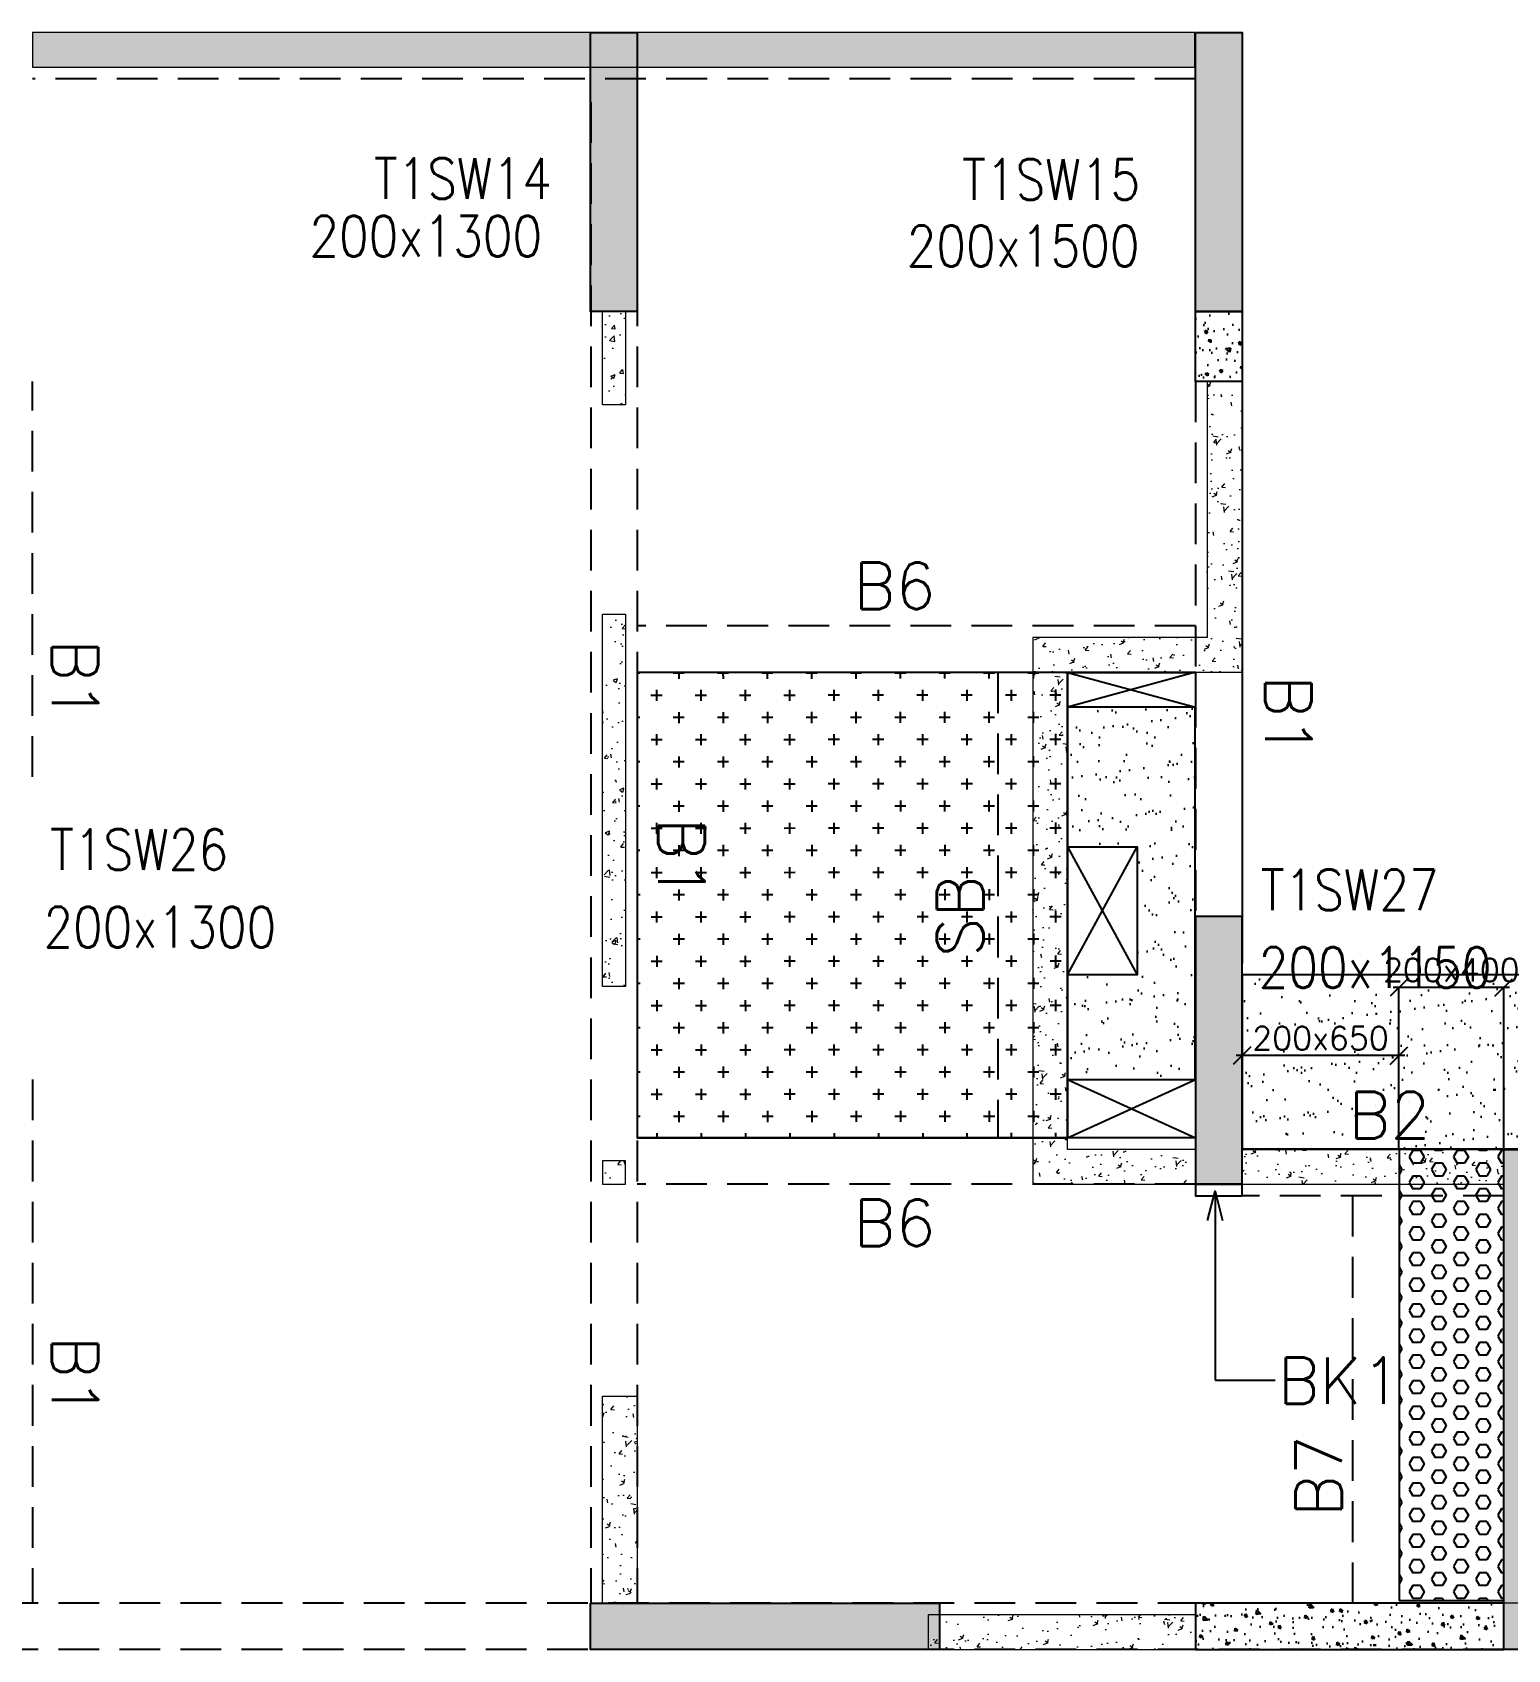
# Model space of a CAD drawing. Header units: millimetres. Extents: x 1078357 to 2594950, y -4969473 to -4636555.
# Drawn here: x 2080410 to 2086752, y -4663859 to -4656909 of the extents above; entities that cross this region are included whole.
import ezdxf

# ---------------------------------------------------------------- set-up
doc = ezdxf.new("R2010")
doc.units = ezdxf.units.MM
doc.header["$PDMODE"] = 35
for name, pattern in [('CENTER', [2, 1.25, -0.25, 0.25, -0.25]), ('CONTINOUS', [0]), ('HIDDEN', [0.375, 0.25, -0.125]), ('New Retail block$0$CONTINOUS', [0])]:
    doc.linetypes.add(name, pattern=pattern)
doc.layers.get('0').update_dxf_attribs({"lineweight": 0})
doc.layers.get('Defpoints').update_dxf_attribs({"lineweight": 0})
for name, color, linetype, lineweight in [('A-_ANOTDIMA_D-', 6, 'Continuous', 13), ('COL. NO.', 30, 'Continuous', 25), ('COL. SIZE', 7, 'Continuous', 25), ('DIM', 9, 'Continuous', 25), ('HATCH', 8, 'Continuous', 30), ('RCC UPSTAND', 43, 'Continuous', 30), ('S-NON STR RCC WALL', 8, 'Continuous', 0)]:
    doc.layers.add(name, color=color, linetype=linetype, lineweight=lineweight)
for name, color, linetype in [('B-200x325', 201, 'HIDDEN'), ('B-200x375', 41, 'HIDDEN'), ('B-200x650', 241, 'HIDDEN'), ('B-300xSLAB THK.', 151, 'Continuous'), ('BK1-200x650', 241, 'HIDDEN'), ('DC BEAM NO.', 7, 'Continuous'), ('DROP SLAB', 8, 'Continuous'), ('NON STR. RCC WALL', 6, 'Continuous'), ('S-COLUMN_SHEAR WALL', 1, 'Continuous'), ('S-PROJECTION', 54, 'New Retail block$0$CONTINOUS'), ('SLAB FOLD', 8, 'Continuous')]:
    doc.layers.add(name, color=color, linetype=linetype)
doc.styles.add('Roman', font='romans')
doc.styles.add('ROMANS', font='romans.shx', dxfattribs={"width": 0.85})
doc.dimstyles.new('HARESH', dxfattribs={"dimtxt": 150, "dimasz": 75, "dimexe": 0, "dimexo": 0, "dimgap": 25, "dimtad": 1, "dimdec": 0, "dimdsep": 46, "dimtxsty": 'Roman', "dimblk": 'OBLIQUE', "dimcen": 225, "dimdle": 25, "dimclrd": 2, "dimclre": 2, "dimclrt": 7, "dimadec": 8, "dimazin": 1, "dimtfac": 1, "dimtdec": 0, "dimtmove": 0, "dimatfit": 0, "dimfxl": 1, "dimlwd": -1, "dimlwe": -1, "dimarcsym": 0})
pattern_1 = [(50, (-4290485.55, 23160377.68), (182.184669, -15.9390855), [19.05, -209.55]), (355, (-4290485.55, 23160377.68), (-35.2434214, 191.0568452), [15.24, -167.6405842]), (100.4514447, (-4290470.37, 23160376.35), (146.9412471, 175.1177519), [16.1900088, -178.0902446]), (46.1842, (-4290485.55, 23160428.48), (271.0790409, -42.042328), [28.575, -314.325]), (96.6355576, (-4290462.96, 23160424.97), (237.404134, 247.4261246), [24.2850231, -267.1356082]), (351.1841512, (-4290485.55, 23160428.48), (237.404134, 247.4261246), [22.859967, -251.459732]), (21, (-4290460.15, 23160415.78), (151.6143913, -102.2651982), [19.05, -209.55]), (326, (-4290460.15, 23160415.78), (61.8020283, 184.1879661), [15.24, -167.64]), (71.451445, (-4290447.52, 23160407.26), (213.4164193, 81.9227689), [16.1900088, -178.0899376]), (37.5, (-4290485.55, 23160377.68), (3.08860325, 84.55503887), [0, -165.608, 0, -170.18, 0, -168.275]), (7.5, (-4290485.55, 23160377.68), (66.8196625, 100.18057482), [0, -97.028, 0, -161.798, 0, -64.135]), (327.5, (-4290542.194, 23160377.68), (135.59059517, -5.728744), [0, -63.5, 0, -198.12, 0, -262.89]), (317.5, (-4290567.59, 23160377.68), (148.1291814, 25.42649103), [0, -82.55, 0, -131.572, 0, -186.69])]

# ---------------------------------------------------------------- blocks, each defined once
blk = doc.blocks.new('_Oblique')
at = {"color": 0, "linetype": 'ByBlock', "lineweight": -2}
blk.add_line((-0.5, -0.5), (0.5, 0.5), dxfattribs=at)
blk = doc.blocks.new('*D1556')
at = {"layer": 'Defpoints', "color": 0, "ltscale": 700, "transparency": 16777216}
for p in [(2086284.6, -4661013.9), (2086284.6, -4661709, 0), (2086734.7, -4661709, 0)]:
    blk.add_point(p, dxfattribs=at)
at = {"layer": 'DIM', "color": 2, "ltscale": 700, "transparency": 16777216}
for p, q in [((2086759.7, -4661013.9), (2086259.6, -4661013.9)), ((2086284.6, -4661709), (2086284.6, -4661013.9)), ((2086734.7, -4661709), (2086734.7, -4661013.9))]:
    blk.add_line(p, q, dxfattribs=at)
at = {"layer": 'DIM', "color": 2, "ltscale": 700, "transparency": 16777216, "xscale": 75, "yscale": 75, "zscale": 75, "rotation": 180}
blk.add_blockref('_Oblique', (2086284.6, -4661013.9), dxfattribs=at)
at = {"layer": 'DIM', "color": 2, "ltscale": 700, "transparency": 16777216, "xscale": 75, "yscale": 75, "zscale": 75}
blk.add_blockref('_Oblique', (2086734.7, -4661013.9), dxfattribs=at)
at = {"layer": 'DIM', "color": 7, "ltscale": 700, "transparency": 16777216, "insert": (2086509.7, -4660938.9), "char_height": 150, "attachment_point": 5, "style": 'Roman'}
blk.add_mtext('{\\H0.666667x;200x400}', dxfattribs=at)
blk = doc.blocks.new('*D1557')
at = {"layer": 'Defpoints', "color": 0, "ltscale": 700, "transparency": 16777216}
for p in [(2085609.9, -4661306.9), (2085609.9, -4661708.9, 0), (2086284.6, -4661709, 0)]:
    blk.add_point(p, dxfattribs=at)
at = {"layer": 'DIM', "color": 2, "ltscale": 700, "transparency": 16777216}
for p, q in [((2086309.6, -4661306.9), (2085584.9, -4661306.9)), ((2085609.9, -4661708.9), (2085609.9, -4661306.9)), ((2086284.6, -4661709), (2086284.6, -4661306.9))]:
    blk.add_line(p, q, dxfattribs=at)
at = {"layer": 'DIM', "color": 2, "ltscale": 700, "transparency": 16777216, "xscale": 75, "yscale": 75, "zscale": 75, "rotation": 180}
blk.add_blockref('_Oblique', (2085609.9, -4661306.9), dxfattribs=at)
at = {"layer": 'DIM', "color": 2, "ltscale": 700, "transparency": 16777216, "xscale": 75, "yscale": 75, "zscale": 75}
blk.add_blockref('_Oblique', (2086284.6, -4661306.9), dxfattribs=at)
at = {"layer": 'DIM', "color": 7, "ltscale": 700, "transparency": 16777216, "insert": (2085947.3, -4661231.9), "char_height": 150, "attachment_point": 5, "style": 'Roman'}
blk.add_mtext('{\\H0.666667x;200x650}', dxfattribs=at)
blk = doc.blocks.new('G$CD63B60BD')
at = {"layer": 'COL. NO.', "linetype": 'Continuous', "style": 'ROMANS', "width": 0.85}
for s, p in [('T1SW14', (32968.3, 15184.3, -270.4)), ('T1SW15', (35497, 15180.5, -320.4)), ('T1SW26', (31576.7, 12300.6, -320.4)), ('T1SW27', (36780.5, 12127.3, -320.4))]:
    blk.add_text(s, height=175, dxfattribs=at).set_placement(p)
at = {"layer": 'COL. SIZE', "linetype": 'Continuous', "style": 'ROMANS', "width": 0.85}
for s, p in [('200x1300', (32690.7, 14936.9, -320.4)), ('200x1500', (35258.5, 14894.5, -320.4)), ('200x1300', (31547.7, 11967.5, -320.4)), ('200x1150', (36771.5, 11794.2, -320.4))]:
    blk.add_text(s, height=175, dxfattribs=at).set_placement(p)

msp = doc.modelspace()

# ---------------------------------------------------------------- hatches: boundary and pattern name
at = {"layer": 'DROP SLAB'}
h = msp.add_hatch(dxfattribs=at)
h.set_pattern_fill('CROSS', color=8, scale=15, angle=0.03079)
h.set_pattern_definition([(180.03079016, (-1215506.8, 9380796.94), (-95.1987999, -95.3011726), [47.625, -142.875]), (270.03079016, (-1215530.63, 9380820.74), (95.3011726, -95.1987999), [47.625, -142.875])])
h.paths.add_polyline_path([(2084859.8, -4659659.7), (2083009.9, -4659659.8), (2083009.9, -4661659.7), (2084859.8, -4661659.5)])
at = {"layer": 'HATCH'}
h = msp.add_hatch(dxfattribs=at)
h.set_pattern_fill('AR-SAND', color=8, scale=3, angle=179.97015)
h.set_pattern_definition([(37.47015413, (-4043847.77, 23382718.34), (-4.72361136, 146.8264517), [0, -115.824, 0, -129.54, 0, -123.825]), (7.4701541, (-4043847.77, 23382718.34), (134.9689868, 214.9772528), [0, -62.484, 0, -104.394, 0, -40.005]), (327.47015413, (-4043941.5, 23382718.39), (237.29790347, 0.3075449), [0, -38.1, 0, -137.16, 0, -179.07]), (317.4701541, (-4043941.5, 23382718.39), (229.1017424, 66.759465), [0, -19.05, 0, -89.916, 0, -102.87])])
h.paths.add_polyline_path([(2085409.2, -4659809.4), (2084859.2, -4659809.4), (2084859.2, -4660409.4), (2085159.2, -4660409.4), (2085159.2, -4660959.4), (2084859.2, -4660959.3), (2084859.2, -4661409.4), (2085409.2, -4661409.4)])
h = msp.add_hatch(dxfattribs=at)
h.set_pattern_fill('AR-SAND', color=8, scale=3, angle=179.97015)
h.set_pattern_definition([(37.4701541, (-1909348.01, 14014629.87), (-4.72361136, 146.8264517), [0, -115.824, 0, -129.54, 0, -123.825]), (7.4701541, (-1909348.01, 14014629.87), (134.9689868, 214.9772528), [0, -62.484, 0, -104.394, 0, -40.005]), (327.4701541, (-1909441.74, 14014629.92), (237.2979035, 0.3075449), [0, -38.1, 0, -137.16, 0, -179.07]), (317.4701541, (-1909441.74, 14014629.92), (229.1017424, 66.759465), [0, -19.05, 0, -89.916, 0, -102.87])])
h.paths.add_polyline_path([(2088060.2, -4660959.4), (2085610.2, -4660959.4), (2085610.2, -4661709.4), (2088060.2, -4661709.4)])
h = msp.add_hatch(dxfattribs=at)
h.set_pattern_fill('AR-SAND', color=8, scale=3, angle=179.97015)
h.set_pattern_definition([(37.4701541, (-1909347.92, 14014629.87), (-4.72361136, 146.8264517), [0, -115.824, 0, -129.54, 0, -123.825]), (7.4701541, (-1909347.92, 14014629.87), (134.9689868, 214.9772528), [0, -62.484, 0, -104.394, 0, -40.005]), (327.4701541, (-1909441.64, 14014629.92), (237.2979035, 0.3075449), [0, -38.1, 0, -137.16, 0, -179.07]), (317.4701541, (-1909441.64, 14014629.92), (229.1017424, 66.759465), [0, -19.05, 0, -89.916, 0, -102.87])])
h.paths.add_polyline_path([(2088060.3, -4661109.4), (2085610.3, -4661109.4), (2085610.3, -4661709.4), (2088060.3, -4661709.4)])
at = {"layer": 'RCC UPSTAND'}
h = msp.add_hatch(dxfattribs=at)
h.set_pattern_fill('AR-CONC', color=8, scale=20, angle=90)
h.set_pattern_definition([(140, (-1122590.17, -7196853.93), (12.550427, 143.4520365), [15, -165]), (85, (-1122590.17, -7196853.93), (-150.438427, -27.7502667), [12, -132]), (190.4514445, (-1122589.13, -7196841.97), (-137.887998, 115.7017693), [12.7480384, -140.2284224]), (136.1842, (-1122630.17, -7196853.93), (33.103856, 213.448266), [22.5, -247.5]), (186.6356355, (-1122627.42, -7196836.14), (-194.82372, 186.932389), [19.122068, -210.342752]), (81.184164, (-1122630.17, -7196853.93), (-194.82372, 186.932389), [18, -198]), (111, (-1122620.17, -7196833.93), (80.523778, 119.3814104), [15, -165]), (56, (-1122620.17, -7196833.93), (-145.030009, 48.6630664), [12, -132]), (161.4514447, (-1122613.46, -7196823.98), (-64.5062306, 168.0444753), [12.748038, -140.2284224]), (127.5, (-1122590.175, -7196853.925), (-66.57877077, 2.43197106), [0, -130.4, 0, -134, 0, -132.5]), (97.5, (-1122590.175, -7196853.925), (-78.8823424, 52.6139075), [0, -76.4, 0, -127.4, 0, -50.5]), (57.5, (-1122590.175, -7196898.525), (4.51097435, 106.7644872), [0, -50, 0, -156, 0, -207]), (47.5, (-1122590.175, -7196918.53), (-20.0209965, 116.6372339), [0, -65, 0, -103.6, 0, -147])])
h.paths.add_polyline_path([(2085609.9, -4658109.4), (2085609.9, -4658409.4), (2085409.9, -4658409.4), (2085409.9, -4658109.4)])
h = msp.add_hatch(dxfattribs=at)
h.set_pattern_fill('AR-CONC', color=8, scale=20, angle=270)
h.set_pattern_definition([(320, (5297330.8, -2127016.83), (-12.550427, -143.4520365), [15, -165]), (265, (5297330.8, -2127016.83), (150.438427, 27.7502667), [12, -132]), (10.4514445, (5297329.76, -2127028.78), (137.887998, -115.7017693), [12.7480384, -140.2284224]), (316.1842, (5297370.8, -2127016.83), (-33.103856, -213.448266), [22.5, -247.5]), (6.6356355, (5297368.05, -2127034.61), (194.82372, -186.932389), [19.122068, -210.342752]), (261.184164, (5297370.8, -2127016.83), (194.82372, -186.932389), [18, -198]), (291, (5297360.8, -2127036.83), (-80.523778, -119.3814104), [15, -165]), (236, (5297360.8, -2127036.83), (145.030009, -48.6630664), [12, -132]), (341.4514447, (5297354.1, -2127046.77), (64.5062306, -168.0444753), [12.748038, -140.2284224]), (307.5, (5297330.804, -2127016.825), (66.57877077, -2.43197106), [0, -130.4, 0, -134, 0, -132.5]), (277.5, (5297330.804, -2127016.825), (78.8823424, -52.6139075), [0, -76.4, 0, -127.4, 0, -50.5]), (237.5, (5297330.804, -2126972.225), (-4.51097435, -106.7644872), [0, -50, 0, -156, 0, -207]), (227.5, (5297330.8, -2126952.23), (20.0209965, -116.6372339), [0, -65, 0, -103.6, 0, -147])])
h.paths.add_polyline_path([(2086734.9, -4663660), (2085409.9, -4663659.7), (2085409.9, -4663859.2), (2086734.9, -4663859.5)])
at = {"layer": 'S-COLUMN_SHEAR WALL', "lineweight": 25}
h = msp.add_hatch(color=1, dxfattribs=at)
h.dxf.hatch_style = 1
h.paths.add_polyline_path([(2082809.9, -4658109.6), (2083009.9, -4658109.6), (2083009.9, -4656909.5), (2082809.9, -4656909.5)])
at = {"layer": 'S-COLUMN_SHEAR WALL', "lineweight": 25, "extrusion": (-1.00316e-06, 2.11765e-11, 1)}
h = msp.add_hatch(color=1, dxfattribs=at)
h.dxf.hatch_style = 1
h.paths.add_polyline_path([(2085409.9, -4656909.5), (2085609.9, -4656909.5), (2085609.9, -4658109.5), (2085409.9, -4658109.5)])
h = msp.add_hatch(color=1, dxfattribs=at)
h.dxf.hatch_style = 1
h.paths.add_polyline_path([(2085409.9, -4661859.5), (2085609.9, -4661859.5), (2085609.9, -4660709.5), (2085409.9, -4660709.5)])
at = {"layer": 'S-COLUMN_SHEAR WALL', "lineweight": 25}
h = msp.add_hatch(color=1, dxfattribs=at)
h.dxf.hatch_style = 1
h.paths.add_polyline_path([(2086734.9, -4661709.5), (2086934.9, -4661709.5), (2086934.9, -4663859.5), (2086734.9, -4663859.5)])
h = msp.add_hatch(color=1, dxfattribs=at)
h.dxf.hatch_style = 1
h.paths.add_polyline_path([(2082809.9, -4663659.5), (2084309.9, -4663659.5), (2084309.9, -4663859.5), (2082809.9, -4663859.5)])
at = {"layer": 'S-NON STR RCC WALL'}
h = msp.add_hatch(dxfattribs=at)
h.set_pattern_fill('AR-CONC', color=256)
h.set_pattern_definition([(50, (-5387710.27, 27844396.87), (182.184669, -15.93908554), [19.05, -209.55]), (355, (-5387710.27, 27844396.87), (-35.2434214, 191.0568452), [15.24, -167.6405842]), (100.4514447, (-5387695.09, 27844395.54), (146.9412471, 175.1177519), [16.1900088, -178.0902446]), (46.1842, (-5387710.27, 27844447.67), (271.0790409, -42.042328), [28.575, -314.325]), (96.6355576, (-5387687.68, 27844444.16), (237.404134, 247.4261246), [24.2850231, -267.1356082]), (351.1841512, (-5387710.27, 27844447.67), (237.404134, 247.4261246), [22.859967, -251.459732]), (21, (-5387684.87, 27844434.97), (151.6143913, -102.2651982), [19.05, -209.55]), (326, (-5387684.87, 27844434.97), (61.8020283, 184.1879661), [15.24, -167.64]), (71.451445, (-5387672.23, 27844426.44), (213.4164193, 81.9227689), [16.1900088, -178.0899376]), (37.5, (-5387710.27, 27844396.865), (3.08860325, 84.55503887), [0, -165.608, 0, -170.18, 0, -168.275]), (7.5, (-5387710.27, 27844396.865), (66.8196625, 100.18057482), [0, -97.028, 0, -161.798, 0, -64.135]), (327.5, (-5387766.91, 27844396.865), (135.59059517, -5.72874399), [0, -63.5, 0, -198.12, 0, -262.89]), (317.5, (-5387792.31, 27844396.87), (148.1291814, 25.42649103), [0, -82.55, 0, -131.572, 0, -186.69])])
h.paths.add_polyline_path([(2085407.4, -4656909.5), (2080410.3, -4656909.5), (2080410.3, -4657059.5), (2085407.4, -4657059.5)])
h = msp.add_hatch(dxfattribs=at)
h.set_pattern_fill('AR-CONC', color=256, angle=180)
h.set_pattern_definition([(50, (2082923.18, -4843902.48), (182.18467, -15.93909), [19.05, -209.55]), (355, (2082923.18, -4843902.48), (-35.24342, 191.05685), [15.24, -167.64058]), (100.45144, (2082938.37, -4843903.81), (146.94125, 175.11775), [16.19, -178.09024]), (46.1842, (2082923.18, -4843851.68), (271.07904, -42.04233), [28.575, -314.325]), (96.63556, (2082945.77, -4843855.19), (237.40413, 247.42612), [24.28502, -267.1356]), (351.18415, (2082923.18, -4843851.68), (237.40413, 247.42612), [22.85997, -251.45973]), (21, (2082948.58, -4843864.38), (151.61439, -102.2652), [19.05, -209.55]), (326, (2082948.58, -4843864.38), (61.80203, 184.18797), [15.24, -167.64]), (71.45144, (2082961.22, -4843872.9), (213.41642, 81.92277), [16.19, -178.08994]), (37.5, (2082923.185, -4843902.48), (3.088603, 84.55504), [0, -165.608, 0, -170.18, 0, -168.275]), (7.5, (2082923.185, -4843902.48), (66.819663, 100.180575), [0, -97.028, 0, -161.798, 0, -64.135]), (327.5, (2082866.54, -4843902.48), (135.590595, -5.728744), [0, -63.5, 0, -198.12, 0, -262.89]), (317.5, (2082841.14, -4843902.48), (148.12918, 25.42649), [0, -82.55, 0, -131.572, 0, -186.69])])
h.paths.add_polyline_path([(2082860.4, -4658109.5), (2082960.4, -4658109.5), (2082960.3, -4658509.5), (2082860.3, -4658509.5)])
h = msp.add_hatch(dxfattribs=at)
h.set_pattern_fill('AR-CONC', color=256)
h.set_pattern_definition(pattern_1)
h.paths.add_polyline_path([(2084710.3, -4659509.5), (2084710.3, -4661859.5), (2085410.3, -4661859.5), (2085410.3, -4661709.5), (2084860.3, -4661709.5), (2084860.3, -4659659.5), (2085610.3, -4659659.5), (2085610.3, -4658409.4), (2085460.3, -4658409.4), (2085460.3, -4659509.5)])
h = msp.add_hatch(dxfattribs=at)
h.set_pattern_fill('AR-CONC', color=256, angle=180)
h.set_pattern_definition([(50, (3180147.9, -9527921.67), (182.184669, -15.9390855), [19.05, -209.55]), (355, (3180147.9, -9527921.67), (-35.2434214, 191.056845), [15.24, -167.640584]), (100.4514447, (3180163.08, -9527923), (146.941247, 175.117752), [16.190009, -178.0902446]), (46.1842, (3180147.9, -9527870.87), (271.079041, -42.042328), [28.575, -314.325]), (96.6355576, (3180170.5, -9527874.37), (237.404134, 247.426125), [24.285023, -267.135608]), (351.184151, (3180147.9, -9527870.87), (237.404134, 247.426125), [22.859967, -251.459732]), (21, (3180173.3, -9527883.57), (151.6143913, -102.265198), [19.05, -209.55]), (326, (3180173.3, -9527883.57), (61.802028, 184.187966), [15.24, -167.64]), (71.451445, (3180185.93, -9527892.09), (213.416419, 81.922769), [16.190009, -178.0899376]), (37.5, (3180147.9, -9527921.67), (3.08860325, 84.5550389), [0, -165.608, 0, -170.18, 0, -168.275]), (7.5, (3180147.9, -9527921.67), (66.8196625, 100.1805748), [0, -97.028, 0, -161.798, 0, -64.135]), (327.5, (3180091.26, -9527921.67), (135.5905952, -5.728744), [0, -63.5, 0, -198.12, 0, -262.89]), (317.5, (3180065.86, -9527921.67), (148.1291814, 25.426491), [0, -82.55, 0, -131.572, 0, -186.69])])
h.paths.add_polyline_path([(2082860.3, -4659409.5), (2082960.3, -4659409.5), (2082960.3, -4661009.5), (2082860.3, -4661009.5)])
h = msp.add_hatch(dxfattribs=at)
h.set_pattern_fill('AR-CONC', color=256)
h.set_pattern_definition(pattern_1)
h.paths.add_polyline_path([(2086735.3, -4661709.5), (2085610.3, -4661709.5), (2085610.3, -4661859.5), (2086735.3, -4661859.5)])
h = msp.add_hatch(dxfattribs=at)
h.set_pattern_fill('AR-CONC', color=256, angle=180)
h.set_pattern_definition([(50, (3180134.69, -9529286.33), (182.184669, -15.9390855), [19.05, -209.55]), (355, (3180134.69, -9529286.33), (-35.2434214, 191.056845), [15.24, -167.640584]), (100.4514447, (3180149.87, -9529287.66), (146.941247, 175.117752), [16.190009, -178.0902446]), (46.1842, (3180134.69, -9529235.53), (271.079041, -42.042328), [28.575, -314.325]), (96.6355576, (3180157.28, -9529239.04), (237.404134, 247.426125), [24.285023, -267.135608]), (351.184151, (3180134.7, -9529235.53), (237.404134, 247.426125), [22.859967, -251.459732]), (21, (3180160.09, -9529248.23), (151.6143913, -102.265198), [19.05, -209.55]), (326, (3180160.09, -9529248.23), (61.802028, 184.187966), [15.24, -167.64]), (71.451445, (3180172.72, -9529256.76), (213.416419, 81.922769), [16.190009, -178.0899376]), (37.5, (3180134.686, -9529286.333), (3.08860325, 84.5550389), [0, -165.608, 0, -170.18, 0, -168.275]), (7.5, (3180134.69, -9529286.33), (66.8196625, 100.1805748), [0, -97.028, 0, -161.798, 0, -64.135]), (327.5, (3180078.044, -9529286.333), (135.5905952, -5.728744), [0, -63.5, 0, -198.12, 0, -262.89]), (317.5, (3180052.64, -9529286.33), (148.1291814, 25.426491), [0, -82.55, 0, -131.572, 0, -186.69])])
h.paths.add_polyline_path([(2082860.3, -4661859.5), (2082960.3, -4661859.5), (2082960.3, -4661759.5), (2082860.3, -4661759.5)])
h = msp.add_hatch(dxfattribs=at)
h.set_pattern_fill('AR-CONC', color=256, angle=180)
h.set_pattern_definition([(50, (-5368675.01, 27844396.86), (182.184669, -15.93908554), [19.05, -209.55]), (355, (-5368675.01, 27844396.86), (-35.2434214, 191.0568452), [15.24, -167.6405842]), (100.4514447, (-5368659.83, 27844395.53), (146.9412471, 175.1177519), [16.1900088, -178.0902446]), (46.1842, (-5368675.01, 27844447.66), (271.0790409, -42.042328), [28.575, -314.325]), (96.6355576, (-5368652.42, 27844444.15), (237.404134, 247.4261246), [24.2850231, -267.1356082]), (351.1841512, (-5368675, 27844447.66), (237.404134, 247.4261246), [22.859967, -251.459732]), (21, (-5368649.61, 27844434.96), (151.6143913, -102.2651982), [19.05, -209.55]), (326, (-5368649.61, 27844434.96), (61.8020283, 184.1879661), [15.24, -167.64]), (71.451445, (-5368636.98, 27844426.44), (213.4164193, 81.9227689), [16.1900088, -178.0899376]), (37.5, (-5368675.01, 27844396.86), (3.08860325, 84.55503887), [0, -165.608, 0, -170.18, 0, -168.275]), (7.5, (-5368675.01, 27844396.86), (66.8196625, 100.18057482), [0, -97.028, 0, -161.798, 0, -64.135]), (327.5, (-5368731.655, 27844396.86), (135.59059517, -5.72874399), [0, -63.5, 0, -198.12, 0, -262.89]), (317.5, (-5368757.05, 27844396.86), (148.1291814, 25.42649103), [0, -82.55, 0, -131.572, 0, -186.69])])
h.paths.add_polyline_path([(2082860.3, -4662769.5), (2083010.3, -4662769.5), (2083010.3, -4663659.4), (2082860.3, -4663659.4)])
h = msp.add_hatch(dxfattribs=at)
h.set_pattern_fill('AR-CONC', color=256)
h.set_pattern_definition([(50, (-4290485.55, 23160377.68), (182.184669, -15.9390855), [19.05, -209.55]), (355, (-4290485.55, 23160377.68), (-35.2434214, 191.0568452), [15.24, -167.6405842]), (100.4514447, (-4290470.37, 23160376.35), (146.9412471, 175.1177519), [16.1900088, -178.0902446]), (46.1842, (-4290485.55, 23160428.48), (271.0790409, -42.042328), [28.575, -314.325]), (96.6355576, (-4290462.96, 23160424.97), (237.404134, 247.4261246), [24.2850231, -267.1356082]), (351.1841512, (-4290485.55, 23160428.48), (237.404134, 247.4261246), [22.859967, -251.459732]), (21, (-4290460.15, 23160415.78), (151.6143913, -102.2651982), [19.05, -209.55]), (326, (-4290460.15, 23160415.78), (61.8020283, 184.1879661), [15.24, -167.64]), (71.451445, (-4290447.52, 23160407.26), (213.4164193, 81.9227689), [16.1900088, -178.0899376]), (37.5, (-4290485.55, 23160377.68), (3.08860325, 84.55503887), [0, -165.608, 0, -170.18, 0, -168.275]), (7.5, (-4290485.55, 23160377.68), (66.8196625, 100.18057482), [0, -97.028, 0, -161.798, 0, -64.135]), (327.5, (-4290542.194, 23160377.68), (135.59059517, -5.728744), [0, -63.5, 0, -198.12, 0, -262.89]), (317.5, (-4290567.59, 23160377.68), (148.1291814, 25.42649103), [0, -82.55, 0, -131.572, 0, -186.69])])
h.paths.add_polyline_path([(2085410.3, -4663709.5), (2084260.3, -4663709.5), (2084260.3, -4663859.5), (2085410.3, -4663859.5)])
at = {"layer": 'SLAB FOLD', "ltscale": 1000}
h = msp.add_hatch(dxfattribs=at)
h.set_pattern_fill('HEX', color=8, scale=10, angle=180)
h.set_pattern_definition([(180, (2051610.09, -4474904.467), (-7e-15, -54.992613), [31.75, -63.5]), (300, (2051610.09, -4474904.467), (47.625, 27.496307), [31.75, -63.5]), (240, (2051578.34, -4474904.467), (47.625, -27.496307), [31.75, -63.5])])
h.paths.add_polyline_path([(2086735.1, -4663648.9), (2086285.1, -4663648.9), (2086285.1, -4661709.5), (2086735.1, -4661709.5)])

# ---------------------------------------------------------------- linework, layer by layer
at = {"color": 2, "linetype": 'CENTER', "ltscale": 700, "elevation": 0}
msp.add_lwpolyline([(2086734.9, -4661709.5), (2086934.9, -4661709.5), (2086934.9, -4663659.5), (2086734.9, -4663659.5)], close=True, dxfattribs=at)
at = {"layer": 'B-200x325', "ltscale": 700}
for p, q in [((2085409.9, -4659459.9, 0), (2083009.9, -4659459.8, 0)), ((2085409.7, -4661859.7, 0), (2083009.9, -4661859.6, 0))]:
    msp.add_line(p, q, dxfattribs=at)
at = {"layer": 'B-200x325', "linetype": 'Continuous', "ltscale": 700}
for p, q in [((2085409.9, -4659659.9, 0), (2083009.9, -4659659.8, 0)), ((2085409.7, -4661659.7, 0), (2083009.9, -4661659.6, 0))]:
    msp.add_line(p, q, dxfattribs=at)
at = {"layer": 'B-200x375', "ltscale": 700}
msp.add_line((2086084.8, -4661909.6, 0), (2086084.8, -4663659.6, 0), dxfattribs=at)
at = {"layer": 'B-200x375', "linetype": 'Continuous', "ltscale": 700}
msp.add_line((2086284.8, -4661909.6, 0), (2086284.8, -4663648.9, 0), dxfattribs=at)
at = {"layer": 'B-200x650', "linetype": 'HIDDEN', "ltscale": 700}
for p, q in [((2085410.3, -4657109.5, 0), (2080410.3, -4657109.5, 0)), ((2082810.3, -4657209.5, 0), (2082810.3, -4663659.4, 0)), ((2083010.3, -4657209.5, 0), (2083010.3, -4663659.4, 0)), ((2080410.3, -4660109.4, 0), (2080410.3, -4658409.4, 0)), ((2085410.3, -4658409.4, 0), (2085410.3, -4660909.5, 0)), ((2080410.3, -4661409.5, 0), (2080410.3, -4663659.4, 0)), ((2086735.3, -4661909.4, 0), (2085610.3, -4661909.4, 0)), ((2086734.9, -4663659.4, 0), (2077809.9, -4663659.4, 0)), ((2086734.9, -4663859.4, 0), (2077809.9, -4663859.4, 0))]:
    msp.add_line(p, q, dxfattribs=at)
at = {"layer": 'B-200x650', "linetype": 'CONTINOUS', "ltscale": 700}
for p, q in [((2085610.3, -4658409.4, 0), (2085610.3, -4660909.5, 0)), ((2088060.3, -4661709.4, 0), (2085610.3, -4661709.4, 0))]:
    msp.add_line(p, q, dxfattribs=at)
at = {"layer": 'B-300xSLAB THK.', "linetype": 'HIDDEN', "ltscale": 700}
msp.add_line((2084559.9, -4659659.5, 0), (2084559.9, -4661659.3, 0), dxfattribs=at)
at = {"layer": 'B-300xSLAB THK.', "linetype": 'ByBlock', "ltscale": 700}
msp.add_line((2084859.9, -4659659.5, 0), (2084859.9, -4661659.3, 0), dxfattribs=at)
at = {"layer": 'BK1-200x650', "linetype": 'Continuous', "ltscale": 700, "elevation": 0}
msp.add_lwpolyline([(2085610.4, -4661859.5), (2085410.4, -4661859.5), (2085410.4, -4661909.7), (2085610.4, -4661909.7)], close=True, dxfattribs=at)
at = {"layer": 'DROP SLAB', "color": 3, "linetype": 'CONTINOUS', "ltscale": 500}
for p, q in [((2085409.5, -4659659.5, 0), (2084859.5, -4659809.5, 0)), ((2084860.3, -4659659.7, 0), (2085409.5, -4659809.5, 0)), ((2084859.8, -4660409.4, 0), (2085159.8, -4660959.4, 0)), ((2084859.8, -4660959.4, 0), (2085159.8, -4660409.4, 0)), ((2084859.9, -4661409.5, 0), (2085409.8, -4661659.5, 0)), ((2084859.9, -4661659.5, 0), (2085409.9, -4661409.5, 0))]:
    msp.add_line(p, q, dxfattribs=at)
at = {"layer": 'DROP SLAB', "color": 3, "linetype": 'CONTINOUS', "ltscale": 500, "elevation": 0}
for points in [[(2084859.8, -4659659.7), (2083009.9, -4659659.8), (2083009.9, -4661659.7), (2084859.8, -4661659.5)], [(2084859.5, -4659659.7), (2085409.5, -4659659.7), (2085409.5, -4659809.5), (2084859.5, -4659809.5)], [(2084859.8, -4660409.4), (2085159.8, -4660409.4), (2085159.8, -4660959.4), (2084859.8, -4660959.4)], [(2084859.9, -4661409.5), (2085409.8, -4661409.5), (2085409.8, -4661659.5), (2084859.9, -4661659.5)]]:
    msp.add_lwpolyline(points, close=True, dxfattribs=at)
at = {"layer": 'NON STR. RCC WALL', "elevation": 0}
for points in [[(2085609.9, -4658109.4), (2085609.9, -4658409.4), (2085409.9, -4658409.4), (2085409.9, -4658109.4)], [(2086734.9, -4663660), (2085409.9, -4663659.7), (2085409.9, -4663859.2), (2086734.9, -4663859.5)]]:
    msp.add_lwpolyline(points, close=True, dxfattribs=at)
at = {"layer": 'S-COLUMN_SHEAR WALL', "color": 1, "lineweight": 25, "elevation": 0}
for points in [[(2082809.9, -4656909.5), (2083009.9, -4656909.5), (2083009.9, -4658109.6), (2082809.9, -4658109.6)], [(2086734.9, -4661709.5), (2086934.9, -4661709.5), (2086934.9, -4663859.5), (2086734.9, -4663859.5)], [(2082809.9, -4663659.5), (2084309.9, -4663659.5), (2084309.9, -4663859.5), (2082809.9, -4663859.5)]]:
    msp.add_lwpolyline(points, close=True, dxfattribs=at)
at = {"layer": 'S-COLUMN_SHEAR WALL', "color": 1, "lineweight": 25, "extrusion": (-1.00316e-06, 2.11765e-11, 1), "elevation": -2.1}
for points in [[(2085409.9, -4656909.5), (2085609.9, -4656909.5), (2085609.9, -4658109.4), (2085409.9, -4658109.4)], [(2085409.9, -4661859.5), (2085609.9, -4661859.5), (2085609.9, -4660709.5), (2085409.9, -4660709.5)]]:
    msp.add_lwpolyline(points, close=True, dxfattribs=at)
at = {"layer": 'S-NON STR RCC WALL', "elevation": 0}
for points in [[(2085407.4, -4656909.5), (2080410.3, -4656909.5), (2080410.3, -4657059.5), (2085407.4, -4657059.5)], [(2082860.3, -4658109.5), (2082960.3, -4658109.5), (2082960.3, -4658509.5), (2082860.3, -4658509.5)], [(2084710.3, -4659509.5), (2084710.3, -4661859.5), (2085410.3, -4661859.5), (2085410.3, -4661709.5), (2084860.3, -4661709.5), (2084860.3, -4659659.5), (2085610.3, -4659659.5), (2085610.3, -4658409.4), (2085460.3, -4658409.4), (2085460.3, -4659509.5)], [(2086735.3, -4661709.5), (2085610.3, -4661709.5), (2085610.3, -4661859.5), (2086735.3, -4661859.5)]]:
    msp.add_lwpolyline(points, close=True, dxfattribs=at)
at = {"layer": 'S-NON STR RCC WALL', "ltscale": 700, "elevation": 0}
for points in [[(2082860.3, -4659409.5), (2082960.3, -4659409.5), (2082960.3, -4661009.5), (2082860.3, -4661009.5)], [(2082860.3, -4661859.5), (2082960.3, -4661859.5), (2082960.3, -4661759.5), (2082860.3, -4661759.5)], [(2082860.3, -4662769.5), (2083010.3, -4662769.5), (2083010.3, -4663659.4), (2082860.3, -4663659.4)], [(2085410.3, -4663709.5), (2084260.3, -4663709.5), (2084260.3, -4663859.5), (2085410.3, -4663859.5)]]:
    msp.add_lwpolyline(points, close=True, dxfattribs=at)
at = {"layer": 'S-PROJECTION', "elevation": 0}
msp.add_lwpolyline([(2088060.2, -4660959.4), (2085610.2, -4660959.4), (2085610.2, -4661709.4), (2088060.2, -4661709.4)], close=True, dxfattribs=at)
at = {"layer": 'SLAB FOLD', "color": 8, "ltscale": 1000, "elevation": 0}
msp.add_lwpolyline([(2085409.2, -4659809.4), (2084859.2, -4659809.4), (2084859.2, -4660409.4), (2085159.2, -4660409.4), (2085159.2, -4660959.4), (2084859.2, -4660959.3), (2084859.2, -4661409.4), (2085409.2, -4661409.4), (2085409.2, -4659809.4)], dxfattribs=at)
msp.add_lwpolyline([(2086285, -4663648.9), (2086735, -4663648.9), (2086735, -4661709.5), (2086285, -4661709.5)], close=True, dxfattribs=at)

# ---------------------------------------------------------------- block references
at = {"layer": 'A-_ANOTDIMA_D-', "color": 2, "ltscale": 700}
msp.add_blockref('G$CD63B60BD', (2048910, -4672809.5, 0), dxfattribs=at)

# ---------------------------------------------------------------- texts
at = {"layer": 'B-200x325', "linetype": 'Continuous', "ltscale": 700, "style": 'ROMANS'}
for p in [(2083940.4, -4659387.7, -2.7), (2083940.4, -4662124.9, -2.7)]:
    msp.add_text('B6', height=200, rotation=0.00055, dxfattribs=at).set_placement(p)
at = {"layer": 'B-200x375', "linetype": 'Continuous', "ltscale": 700, "style": 'ROMANS'}
msp.add_text('B7', height=200, rotation=90.00094, dxfattribs=at).set_placement((2086039.6, -4663289.2, -2.7))
at = {"layer": 'B-200x650', "linetype": 'HIDDEN', "ltscale": 500, "style": 'ROMANS'}
for p in [(2080493.5, -4659517.1, -2.7), (2085708.9, -4659671.6, -2.7), (2083100.8, -4660284.4, -2.7), (2080493.5, -4662511.4, -2.7)]:
    msp.add_text('B1', height=200, rotation=269.99906, dxfattribs=at).set_placement(p)
at = {"layer": 'B-300xSLAB THK.', "linetype": 'Continuous', "ltscale": 700, "style": 'ROMANS'}
msp.add_text('SB', height=200, rotation=90.00094, dxfattribs=at).set_placement((2084498.5, -4660884.1, -2.7))
at = {"layer": 'BK1-200x650', "linetype": 'Continuous', "ltscale": 700, "style": 'ROMANS'}
msp.add_text('BK1', height=200, rotation=359.99906, dxfattribs=at).set_placement((2085763.5, -4662803.5, -2.7))
at = {"layer": 'DC BEAM NO.', "linetype": 'Continuous', "ltscale": 500, "style": 'ROMANS'}
msp.add_text('B2', height=200, dxfattribs=at).set_placement((2086068, -4661662.3, -2.7))

# ---------------------------------------------------------------- dimensions: what is measured, and where the dimension line sits
at = {"layer": 'DIM', "ltscale": 700}
dim = msp.add_linear_dim(base=(2086284.6, -4661013.9, 0), p1=(2086734.7, -4661709, 0), p2=(2086284.6, -4661709, 0), text='{\\H0.666667x;200x400}', dimstyle='HARESH', override={"dimtxsty": 'Roman'}, dxfattribs=at)
dim.commit()
dim.dimension.update_dxf_attribs({"geometry": '*D1556', "text_midpoint": (2086509.7, -4661013.9, 0), "dimtype": 160})
dim = msp.add_linear_dim(base=(2085609.9, -4661306.9, 0), p1=(2086284.6, -4661709, 0), p2=(2085609.9, -4661708.9, 0), text='{\\H0.666667x;200x650}', dimstyle='HARESH', override={"dimtxsty": 'Roman', "dimtmove": 1}, dxfattribs=at)
dim.commit()
dim.dimension.update_dxf_attribs({"geometry": '*D1557', "text_midpoint": (2085947.3, -4661231.9, 0)})

# ---------------------------------------------------------------- leaders
at = {"layer": 'BK1-200x650', "linetype": 'Continuous', "ltscale": 700}
msp.add_leader([(2085493.9, -4661889.8, 0), (2085493.9, -4662701.2, 0), (2085752.7, -4662701.2, 0)], dimstyle='HARESH', override={"dimasz": 125, "dimgap": 25, "dimtad": 0, "dimldrblk": 'Open30'}, dxfattribs=at)

doc.saveas('drawing.dxf')
